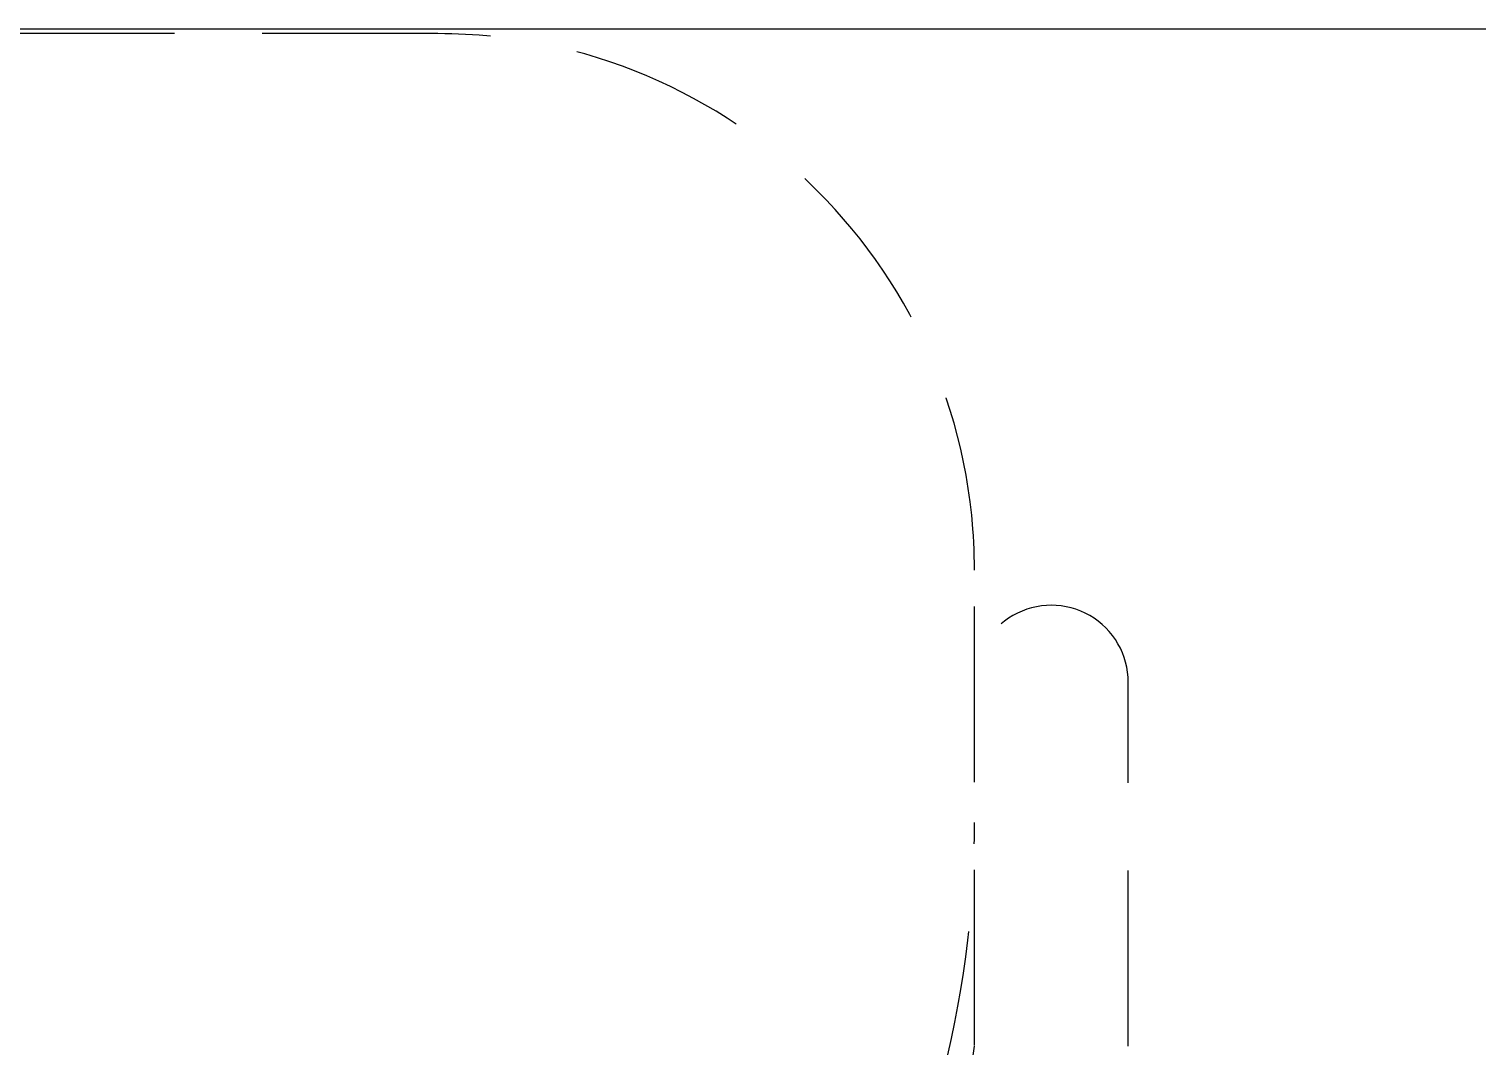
# Model space of a CAD drawing. Header units: inches. Extents: x -53835 to 52744, y -79586 to -50910.
# Drawn here: x -3150.7 to -2820.9, y -64168.7 to -63937 of the extents above; entities that cross this region are included whole.
import ezdxf

# ---------------------------------------------------------------- set-up
doc = ezdxf.new("R2010")
doc.units = ezdxf.units.IN
doc.header["$LTSCALE"] = 50
doc.header["$MEASUREMENT"] = 0
doc.linetypes.add('DH-HID2', pattern=[1.2, 0.8, -0.4])
doc.layers.add('06-LIGHT', color=4, linetype='Continuous')
doc.layers.add('FU-FURM', color=251, linetype='DH-HID2')

# ---------------------------------------------------------------- blocks, each defined once
blk = doc.blocks.new('F-125')
at = {"layer": 'FU-FURM'}
for p, q in [((-265.56, 230.64), (-265.56, 147.77)), ((-230.53, 230.53), (-230.53, 122.23)), ((-108.29, 0), (108.29, 0))]:
    blk.add_line(p, q, dxfattribs=at)
for centre, radius, start, end in [((-0.01, 198.67), 232.72, 7.8678, 172.104), ((0, 180.03), 230.53, 359.9213, 180.0787), ((-248.04, 147.74), 17.52, 179.9144, 0.0856), ((-108.29, 122.23), 122.23, 180, 269.9999)]:
    blk.add_arc(centre, radius, start, end, dxfattribs=at)

msp = doc.modelspace()

# ---------------------------------------------------------------- linework, layer by layer
at = {"layer": '06-LIGHT'}
msp.add_line((-4990.369, -63937.002), (428.631, -63937.002), dxfattribs=at)

# ---------------------------------------------------------------- block references
at = {"layer": 'FU-FURM', "rotation": 180}
msp.add_blockref('F-125', (-3165.869, -63938.068), dxfattribs=at)

doc.saveas('drawing.dxf')
